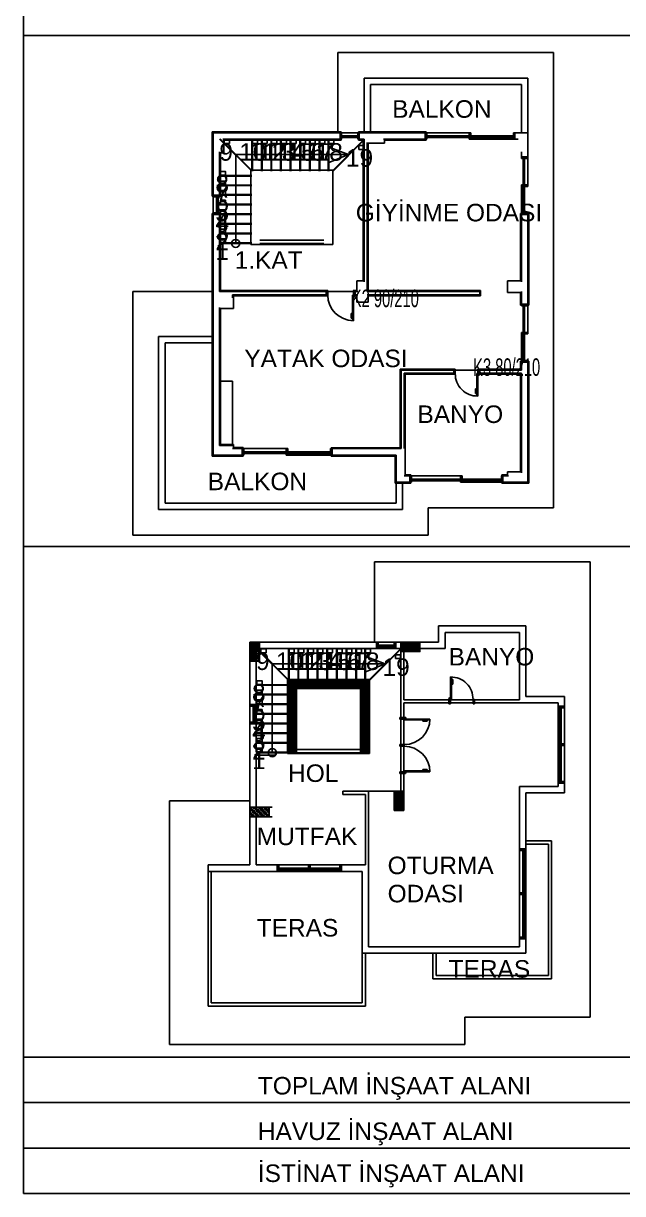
# Model space of a CAD drawing. Header units: millimetres. Extents: x 708 to 46452, y -4963 to 3960.
# Drawn here: x 5056.1 to 5289.4, y 2407.5 to 2863.6 of the extents above; entities that cross this region are included whole.
import ezdxf

# ---------------------------------------------------------------- set-up
doc = ezdxf.new("R2010")
doc.units = ezdxf.units.MM
doc.layers.add('YAZI', color=40, linetype='Continuous', lineweight=25)
doc.styles.add('YAZI', font='arial.ttf', dxfattribs={"height": 34})

msp = doc.modelspace()

# ---------------------------------------------------------------- hatches: boundary and pattern name
at = {"layer": 'YAZI'}
h = msp.add_hatch(dxfattribs=at)
h.set_pattern_fill('ANSI36', color=256, scale=0.125)
h.set_pattern_definition([(45, (5075.63252, 2234.70347), (0.21047475, 0.77174076), [0.9921875, -0.1984375, 0, -0.1984375])])
h.paths.add_polyline_path([(5144.307, 2622.507), (5148.057, 2622.507), (5148.057, 2615.007), (5144.307, 2615.007)])
h = msp.add_hatch(dxfattribs=at)
h.set_pattern_fill('ANSI36', color=256, scale=0.125, angle=90)
h.set_pattern_definition([(135, (5590.86045, 2550.08337), (-0.77174076, 0.21047475), [0.9921875, -0.1984375, 0, -0.1984375])])
h.paths.add_polyline_path([(5203.057, 2618.757), (5203.057, 2622.507), (5210.557, 2622.507), (5210.557, 2618.757)])
h = msp.add_hatch(dxfattribs=at)
h.set_pattern_fill('ANSI36', color=256, scale=0.125, angle=180)
h.set_pattern_definition([(225, (5272.98054, 2944.6863), (-0.21047475, -0.77174076), [0.9921875, -0.1984375, 0, -0.1984375])])
h.paths.add_polyline_path([(5204.307, 2556.882), (5200.557, 2556.882), (5200.557, 2564.382), (5204.307, 2564.382)])

# ---------------------------------------------------------------- linework, layer by layer
for p, q in [((5056.142, 3329.467), (5056.142, 2407.534)), ((6133.873, 2858.917), (5056.142, 2858.917)), ((6133.873, 2858.917), (5056.142, 2858.917)), ((5262.549, 2852.251, 0), (5178.549, 2852.251, 0)), ((5178.549, 2852.251, 0), (5178.549, 2821.001, 0)), ((5262.549, 2674.751, 0), (5262.549, 2852.251, 0)), ((5252.549, 2842.251, 0), (5188.799, 2842.251, 0)), ((5188.799, 2842.251, 0), (5188.799, 2821.001, 0)), ((5252.549, 2821.001, 0), (5252.549, 2842.251, 0)), ((5250.049, 2839.751, 0), (5191.299, 2839.751, 0)), ((5191.299, 2839.751, 0), (5191.299, 2821.001, 0)), ((5250.049, 2821.001, 0), (5250.049, 2839.751, 0)), ((5179.799, 2821.376, 0), (5129.674, 2821.376, 0)), ((5129.674, 2821.376, 0), (5129.674, 2796.251, 0)), ((5130.049, 2821.001, 0), (5179.424, 2821.001, 0)), ((5130.049, 2796.626, 0), (5130.049, 2821.001, 0)), ((5180.049, 2821.001, 0), (5179.424, 2821.001, 0)), ((5179.424, 2821.001, 0), (5179.424, 2818.501, 0)), ((5179.799, 2818.126, 0), (5179.799, 2821.376, 0)), ((5180.049, 2818.501, 0), (5180.049, 2821.001, 0)), ((5180.049, 2821.001, 0), (5186.299, 2821.001, 0)), ((5180.049, 2819.751, 0), (5186.299, 2819.751, 0)), ((5180.049, 2819.501, 0), (5186.299, 2819.501, 0)), ((5180.049, 2819.376, 0), (5186.299, 2819.376, 0)), ((5180.049, 2819.126, 0), (5186.299, 2819.126, 0)), ((5186.299, 2821.001, 0), (5186.299, 2818.501, 0)), ((5186.924, 2821.001, 0), (5186.299, 2821.001, 0)), ((5212.924, 2821.376, 0), (5186.549, 2821.376, 0)), ((5186.549, 2821.376, 0), (5186.549, 2818.126, 0)), ((5186.924, 2821.001, 0), (5212.549, 2821.001, 0)), ((5186.924, 2821.001, 0), (5186.924, 2818.501, 0)), ((5213.174, 2821.001, 0), (5212.549, 2821.001, 0)), ((5212.549, 2821.001, 0), (5212.549, 2818.501, 0)), ((5212.924, 2818.126, 0), (5212.924, 2821.376, 0)), ((5213.174, 2818.501, 0), (5213.174, 2821.001, 0)), ((5213.174, 2821.001, 0), (5230.361, 2821.001, 0)), ((5213.174, 2819.751, 0), (5229.736, 2819.751, 0)), ((5213.174, 2819.501, 0), (5229.736, 2819.501, 0)), ((5213.174, 2819.376, 0), (5229.736, 2819.376, 0)), ((5213.174, 2819.126, 0), (5229.736, 2819.126, 0)), ((5229.736, 2821.001, 0), (5229.736, 2818.501, 0)), ((5230.361, 2821.001, 0), (5230.361, 2818.501, 0)), ((5230.361, 2819.751, 0), (5246.924, 2819.751, 0)), ((5230.361, 2819.501, 0), (5246.924, 2819.501, 0)), ((5230.361, 2819.376, 0), (5246.924, 2819.376, 0)), ((5230.361, 2819.126, 0), (5246.924, 2819.126, 0)), ((5246.924, 2818.501, 0), (5246.924, 2821.001, 0)), ((5247.549, 2821.001, 0), (5246.924, 2821.001, 0)), ((5247.549, 2821.001, 0), (5252.549, 2821.001, 0)), ((5247.549, 2818.501, 0), (5247.549, 2821.001, 0)), ((5252.549, 2821.001, 0), (5252.549, 2811.626, 0)), ((5133.799, 2818.501, 0), (5179.424, 2818.501, 0)), ((5134.174, 2813.126, 0), (5134.174, 2818.126, 0)), ((5134.174, 2818.126, 0), (5179.799, 2818.126, 0)), ((5179.424, 2818.501, 0), (5180.049, 2818.501, 0)), ((5186.299, 2818.501, 0), (5186.924, 2818.501, 0)), ((5186.549, 2818.126, 0), (5188.424, 2818.126, 0)), ((5186.924, 2818.501, 0), (5188.799, 2818.501, 0)), ((5188.424, 2818.126, 0), (5188.424, 2763.251, 0)), ((5188.799, 2762.876, 0), (5188.799, 2818.501, 0)), ((5190.049, 2759.102, 0), (5190.049, 2817.251, 0)), ((5190.424, 2759.477, 0), (5190.424, 2816.876, 0)), ((5190.424, 2816.876, 0), (5196.674, 2816.876, 0)), ((5196.299, 2818.501, 0), (5212.549, 2818.501, 0)), ((5196.674, 2816.876, 0), (5196.674, 2818.126, 0)), ((5196.674, 2818.126, 0), (5212.924, 2818.126, 0)), ((5212.549, 2818.501, 0), (5213.174, 2818.501, 0)), ((5230.361, 2818.501, 0), (5229.736, 2818.501, 0)), ((5230.361, 2818.501, 0), (5247.549, 2818.501, 0)), ((5247.549, 2818.501, 0), (5248.799, 2818.501, 0)), ((5247.549, 2818.501, 0), (5248.799, 2818.501, 0)), ((5132.549, 2796.626, 0), (5132.549, 2813.501, 0)), ((5132.924, 2796.251, 0), (5132.924, 2813.126, 0)), ((5132.924, 2813.126, 0), (5134.174, 2813.126, 0)), ((5182.759, 2812.461, 0), (5138.799, 2812.461, 0)), ((5138.799, 2812.461, 0), (5138.799, 2777.876, 0)), ((5250.049, 2813.501, 0), (5250.049, 2811.626, 0)), ((5250.049, 2811.626, 0), (5250.049, 2811.001, 0)), ((5252.549, 2811.626, 0), (5250.049, 2811.626, 0)), ((5250.049, 2811.001, 0), (5252.549, 2811.001, 0)), ((5250.674, 2811.001, 0), (5250.674, 2800.688, 0)), ((5250.924, 2811.001, 0), (5250.924, 2800.688, 0)), ((5251.049, 2811.001, 0), (5251.049, 2800.688, 0)), ((5251.299, 2811.001, 0), (5251.299, 2800.688, 0)), ((5252.549, 2811.001, 0), (5252.549, 2811.626, 0)), ((5252.549, 2811.001, 0), (5252.549, 2800.063, 0)), ((5176.674, 2806.376, 0), (5144.674, 2806.376, 0)), ((5144.674, 2806.376, 0), (5144.674, 2777.501, 0)), ((5176.674, 2777.501, 0), (5176.674, 2806.376, 0)), ((5132.549, 2804.376, 0), (5145.049, 2804.376, 0)), ((5132.549, 2804.126, 0), (5145.049, 2804.126, 0)), ((5132.549, 2800.626, 0), (5145.049, 2800.626, 0)), ((5132.549, 2800.376, 0), (5145.049, 2800.376, 0)), ((5252.549, 2800.688, 0), (5250.049, 2800.688, 0)), ((5250.049, 2800.063, 0), (5250.049, 2800.688, 0)), ((5129.674, 2796.251, 0), (5132.924, 2796.251, 0)), ((5130.049, 2796.626, 0), (5132.549, 2796.626, 0)), ((5130.049, 2796.626, 0), (5130.049, 2796.001, 0)), ((5130.049, 2789.751, 0), (5130.049, 2796.001, 0)), ((5130.049, 2796.001, 0), (5132.549, 2796.001, 0)), ((5131.299, 2789.751, 0), (5131.299, 2796.001, 0)), ((5131.549, 2789.751, 0), (5131.549, 2796.001, 0)), ((5131.674, 2789.751, 0), (5131.674, 2796.001, 0)), ((5131.924, 2789.751, 0), (5131.924, 2796.001, 0)), ((5132.549, 2796.876, 0), (5145.049, 2796.876, 0)), ((5132.549, 2796.626, 0), (5145.049, 2796.626, 0)), ((5132.549, 2796.001, 0), (5132.549, 2796.626, 0)), ((5252.549, 2800.063, 0), (5250.049, 2800.063, 0)), ((5250.049, 2800.063, 0), (5250.049, 2789.126, 0)), ((5250.674, 2800.063, 0), (5250.674, 2789.751, 0)), ((5250.924, 2800.063, 0), (5250.924, 2789.751, 0)), ((5251.049, 2800.063, 0), (5251.049, 2789.751, 0)), ((5251.299, 2800.063, 0), (5251.299, 2789.751, 0)), ((5132.549, 2793.126, 0), (5145.049, 2793.126, 0)), ((5132.549, 2792.876, 0), (5145.049, 2792.876, 0)), ((5132.924, 2789.501, 0), (5129.674, 2789.501, 0)), ((5129.674, 2789.501, 0), (5129.674, 2695.001, 0)), ((5132.549, 2789.751, 0), (5130.049, 2789.751, 0)), ((5130.049, 2789.751, 0), (5130.049, 2789.126, 0)), ((5130.049, 2695.376, 0), (5130.049, 2789.126, 0)), ((5130.049, 2789.126, 0), (5132.549, 2789.126, 0)), ((5132.549, 2789.126, 0), (5132.549, 2789.751, 0)), ((5132.549, 2789.376, 0), (5145.049, 2789.376, 0)), ((5132.549, 2759.102, 0), (5132.549, 2789.126, 0)), ((5132.549, 2789.126, 0), (5145.049, 2789.126, 0)), ((5132.924, 2759.477, 0), (5132.924, 2789.501, 0)), ((5252.924, 2789.501, 0), (5249.674, 2789.501, 0)), ((5249.674, 2789.501, 0), (5249.674, 2763.251, 0)), ((5250.049, 2789.751, 0), (5252.549, 2789.751, 0)), ((5250.049, 2789.126, 0), (5250.049, 2762.876, 0)), ((5250.049, 2789.126, 0), (5252.549, 2789.126, 0)), ((5252.549, 2789.126, 0), (5252.549, 2789.751, 0)), ((5252.549, 2789.126, 0), (5252.549, 2754.126, 0)), ((5252.924, 2753.751, 0), (5252.924, 2789.501, 0)), ((5132.549, 2785.626, 0), (5145.049, 2785.626, 0)), ((5132.549, 2785.376, 0), (5145.049, 2785.376, 0)), ((5132.549, 2781.876, 0), (5145.049, 2781.876, 0)), ((5132.549, 2781.626, 0), (5145.049, 2781.626, 0)), ((5132.549, 2778.126, 0), (5145.049, 2778.126, 0)), ((5132.549, 2777.876, 0), (5145.049, 2777.876, 0)), ((5148.174, 2779.126, 0), (5173.174, 2779.126, 0)), ((5148.174, 2777.876, 0), (5173.174, 2777.876, 0)), ((5144.674, 2777.501, 0), (5176.674, 2777.501, 0)), ((5174.389, 2759.477, 0), (5132.924, 2759.477, 0)), ((5174.014, 2757.751, 0), (5174.014, 2759.501, 0)), ((5174.014, 2759.501, 0), (5174.639, 2759.501, 0)), ((5174.389, 2757.477, 0), (5174.389, 2759.477, 0)), ((5174.639, 2759.501, 0), (5174.639, 2757.751, 0)), ((5184.639, 2759.501, 0), (5184.639, 2757.751, 0)), ((5185.264, 2759.501, 0), (5184.639, 2759.501, 0)), ((5185.924, 2759.477, 0), (5184.889, 2759.477, 0)), ((5184.889, 2759.477, 0), (5184.889, 2757.477, 0)), ((5185.264, 2757.751, 0), (5185.264, 2759.501, 0)), ((5188.424, 2763.251, 0), (5185.924, 2763.251, 0)), ((5185.924, 2763.251, 0), (5185.924, 2759.477, 0)), ((5234.174, 2759.477, 0), (5190.424, 2759.477, 0)), ((5234.174, 2757.477, 0), (5234.174, 2759.477, 0)), ((5249.674, 2763.251, 0), (5244.674, 2763.251, 0)), ((5244.674, 2763.251, 0), (5244.674, 2758.751, 0)), ((5130.049, 2759.102, 0), (5098.799, 2759.102, 0)), ((5098.799, 2759.102, 0), (5098.799, 2664.126, 0)), ((5174.014, 2759.102, 0), (5132.549, 2759.102, 0)), ((5137.549, 2756.626, 0), (5137.549, 2757.852, 0)), ((5137.549, 2757.852, 0), (5174.014, 2757.852, 0)), ((5137.924, 2752.501, 0), (5137.924, 2757.477, 0)), ((5137.924, 2757.477, 0), (5174.389, 2757.477, 0)), ((5137.959, 2757.217, 0), (5137.959, 2757.852, 0)), ((5137.959, 2757.852, 0), (5169.209, 2757.852, 0)), ((5137.959, 2757.217, 0), (5137.959, 2752.842, 0)), ((5169.209, 2757.852, 0), (5169.209, 2757.217, 0)), ((5174.639, 2757.751, 0), (5174.014, 2757.751, 0)), ((5184.639, 2759.126, 0), (5174.639, 2759.126, 0)), ((5184.264, 2757.751, 0), (5184.264, 2747.758, 0)), ((5184.639, 2757.751, 0), (5184.264, 2757.751, 0)), ((5184.639, 2757.751, 0), (5184.639, 2747.751, 0)), ((5184.639, 2757.751, 0), (5185.264, 2757.751, 0)), ((5184.889, 2757.477, 0), (5185.924, 2757.477, 0)), ((5186.299, 2759.102, 0), (5185.264, 2759.102, 0)), ((5185.264, 2757.852, 0), (5186.299, 2757.852, 0)), ((5185.924, 2757.477, 0), (5185.924, 2755.001, 0)), ((5185.924, 2755.001, 0), (5190.424, 2755.001, 0)), ((5233.799, 2759.102, 0), (5190.049, 2759.102, 0)), ((5190.049, 2757.852, 0), (5233.799, 2757.852, 0)), ((5190.424, 2755.001, 0), (5190.424, 2757.477, 0)), ((5190.424, 2757.477, 0), (5234.174, 2757.477, 0)), ((5233.799, 2757.852, 0), (5233.799, 2759.102, 0)), ((5244.674, 2758.751, 0), (5249.674, 2758.751, 0)), ((5249.674, 2758.751, 0), (5249.674, 2753.751, 0)), ((5250.049, 2759.126, 0), (5250.049, 2754.126, 0)), ((5132.549, 2699.126, 0), (5132.549, 2752.876, 0)), ((5132.924, 2699.501, 0), (5132.924, 2752.501, 0)), ((5132.924, 2752.501, 0), (5137.924, 2752.501, 0)), ((5183.741, 2750.577, 0), (5183.741, 2748.782, 0)), ((5183.964, 2750.577, 0), (5183.741, 2750.577, 0)), ((5183.964, 2748.782, 0), (5183.964, 2750.577, 0)), ((5249.674, 2753.751, 0), (5252.924, 2753.751, 0)), ((5250.049, 2754.126, 0), (5250.049, 2753.501, 0)), ((5252.549, 2754.126, 0), (5250.049, 2754.126, 0)), ((5250.049, 2753.501, 0), (5252.549, 2753.501, 0)), ((5250.674, 2753.501, 0), (5250.674, 2743.188, 0)), ((5250.924, 2753.501, 0), (5250.924, 2743.188, 0)), ((5251.049, 2753.501, 0), (5251.049, 2743.188, 0)), ((5251.299, 2753.501, 0), (5251.299, 2743.188, 0)), ((5252.549, 2753.501, 0), (5252.549, 2754.126, 0)), ((5252.549, 2753.501, 0), (5252.549, 2742.563, 0)), ((5183.741, 2748.782, 0), (5183.964, 2748.782, 0)), ((5108.799, 2674.126, 0), (5108.799, 2741.626, 0)), ((5108.799, 2741.626, 0), (5130.049, 2741.626, 0)), ((5252.549, 2743.188, 0), (5250.049, 2743.188, 0)), ((5250.049, 2742.563, 0), (5250.049, 2743.188, 0)), ((5252.549, 2742.563, 0), (5250.049, 2742.563, 0)), ((5250.049, 2742.563, 0), (5250.049, 2731.626, 0)), ((5250.674, 2742.563, 0), (5250.674, 2732.251, 0)), ((5250.924, 2742.563, 0), (5250.924, 2732.251, 0)), ((5251.049, 2742.563, 0), (5251.049, 2732.251, 0)), ((5251.299, 2742.563, 0), (5251.299, 2732.251, 0)), ((5111.299, 2676.626, 0), (5111.299, 2739.126, 0)), ((5111.299, 2739.126, 0), (5130.049, 2739.126, 0)), ((5252.924, 2732.001, 0), (5249.674, 2732.001, 0)), ((5249.674, 2732.001, 0), (5249.674, 2728.876, 0)), ((5250.049, 2732.251, 0), (5252.549, 2732.251, 0)), ((5252.549, 2731.626, 0), (5252.549, 2732.251, 0)), ((5252.924, 2684.376, 0), (5252.924, 2732.001, 0)), ((5224.049, 2728.876, 0), (5202.799, 2728.876, 0)), ((5202.799, 2728.876, 0), (5202.799, 2698.251, 0)), ((5203.174, 2697.876, 0), (5203.174, 2728.501, 0)), ((5203.174, 2728.501, 0), (5223.674, 2728.501, 0)), ((5223.674, 2727.126, 0), (5223.674, 2728.876, 0)), ((5223.674, 2728.876, 0), (5224.299, 2728.876, 0)), ((5224.049, 2726.876, 0), (5224.049, 2728.876, 0)), ((5224.299, 2728.876, 0), (5224.299, 2727.126, 0)), ((5233.049, 2728.501, 0), (5224.299, 2728.501, 0)), ((5233.049, 2728.876, 0), (5233.049, 2727.126, 0)), ((5233.674, 2728.876, 0), (5233.049, 2728.876, 0)), ((5249.674, 2728.876, 0), (5233.299, 2728.876, 0)), ((5233.299, 2728.876, 0), (5233.299, 2726.876, 0)), ((5233.674, 2727.126, 0), (5233.674, 2728.876, 0)), ((5233.674, 2728.501, 0), (5250.049, 2728.501, 0)), ((5250.049, 2731.626, 0), (5250.049, 2728.501, 0)), ((5250.049, 2731.626, 0), (5252.549, 2731.626, 0)), ((5252.549, 2731.626, 0), (5252.549, 2684.751, 0)), ((5137.549, 2724.126, 0), (5132.549, 2724.126, 0)), ((5137.549, 2699.126, 0), (5137.549, 2724.126, 0)), ((5204.424, 2697.876, 0), (5204.424, 2727.251, 0)), ((5204.424, 2727.251, 0), (5223.674, 2727.251, 0)), ((5204.799, 2687.626, 0), (5204.799, 2726.876, 0)), ((5204.799, 2726.876, 0), (5224.049, 2726.876, 0)), ((5224.299, 2727.126, 0), (5223.674, 2727.126, 0)), ((5232.674, 2727.126, 0), (5232.674, 2718.383, 0)), ((5233.049, 2727.126, 0), (5232.674, 2727.126, 0)), ((5233.049, 2727.126, 0), (5233.049, 2718.376, 0)), ((5233.049, 2727.126, 0), (5233.674, 2727.126, 0)), ((5233.299, 2726.876, 0), (5249.674, 2726.876, 0)), ((5233.674, 2727.251, 0), (5250.049, 2727.251, 0)), ((5249.674, 2726.876, 0), (5249.674, 2688.876, 0)), ((5250.049, 2727.251, 0), (5250.049, 2688.501, 0)), ((5232.151, 2721.202, 0), (5232.151, 2719.407, 0)), ((5232.374, 2721.202, 0), (5232.151, 2721.202, 0)), ((5232.151, 2719.407, 0), (5232.374, 2719.407, 0)), ((5232.374, 2719.407, 0), (5232.374, 2721.202, 0)), ((5250.049, 2707.876, 0), (5250.049, 2695.376, 0)), ((5132.549, 2699.126, 0), (5137.549, 2699.126, 0)), ((5137.924, 2699.501, 0), (5132.924, 2699.501, 0)), ((5141.299, 2697.876, 0), (5137.549, 2697.876, 0)), ((5137.924, 2698.301, 0), (5137.924, 2699.501, 0)), ((5141.674, 2698.301, 0), (5137.924, 2698.301, 0)), ((5141.299, 2697.926, 0), (5141.299, 2695.376, 0)), ((5141.924, 2697.876, 0), (5141.299, 2697.876, 0)), ((5141.299, 2697.876, 0), (5141.299, 2695.376, 0)), ((5141.674, 2695.001, 0), (5141.674, 2698.301, 0)), ((5141.924, 2695.376, 0), (5141.924, 2697.876, 0)), ((5141.924, 2697.876, 0), (5159.111, 2697.876, 0)), ((5141.924, 2696.626, 0), (5158.486, 2696.626, 0)), ((5141.924, 2696.376, 0), (5158.486, 2696.376, 0)), ((5141.924, 2696.251, 0), (5158.486, 2696.251, 0)), ((5141.924, 2696.001, 0), (5158.486, 2696.001, 0)), ((5158.486, 2697.876, 0), (5158.486, 2695.376, 0)), ((5159.111, 2697.876, 0), (5159.111, 2695.376, 0)), ((5159.111, 2696.626, 0), (5175.674, 2696.626, 0)), ((5159.111, 2696.376, 0), (5175.674, 2696.376, 0)), ((5159.111, 2696.251, 0), (5175.674, 2696.251, 0)), ((5159.111, 2696.001, 0), (5175.674, 2696.001, 0)), ((5175.674, 2695.376, 0), (5175.674, 2697.876, 0)), ((5176.299, 2697.876, 0), (5175.674, 2697.876, 0)), ((5202.799, 2698.251, 0), (5175.924, 2698.251, 0)), ((5175.924, 2698.251, 0), (5175.924, 2695.001, 0)), ((5176.299, 2697.876, 0), (5176.299, 2695.376, 0)), ((5203.174, 2697.876, 0), (5176.299, 2697.876, 0)), ((5176.299, 2695.376, 0), (5176.299, 2697.876, 0)), ((5181.924, 2697.876, 0), (5181.924, 2697.876, 0)), ((5129.674, 2695.001, 0), (5141.674, 2695.001, 0)), ((5141.299, 2695.376, 0), (5130.049, 2695.376, 0)), ((5141.299, 2695.376, 0), (5141.924, 2695.376, 0)), ((5159.111, 2695.376, 0), (5158.486, 2695.376, 0)), ((5159.111, 2695.376, 0), (5176.299, 2695.376, 0)), ((5175.924, 2695.001, 0), (5200.924, 2695.001, 0)), ((5201.299, 2695.376, 0), (5176.299, 2695.376, 0)), ((5200.924, 2695.001, 0), (5200.924, 2684.376, 0)), ((5201.299, 2684.751, 0), (5201.299, 2695.376, 0)), ((5206.611, 2687.251, 0), (5204.424, 2687.251, 0)), ((5206.986, 2687.626, 0), (5204.799, 2687.626, 0)), ((5206.611, 2687.251, 0), (5205.049, 2687.251, 0)), ((5207.236, 2687.251, 0), (5206.611, 2687.251, 0)), ((5206.611, 2687.251, 0), (5206.611, 2684.751, 0)), ((5206.986, 2684.376, 0), (5206.986, 2687.626, 0)), ((5207.236, 2684.751, 0), (5207.236, 2687.251, 0)), ((5207.236, 2687.251, 0), (5226.924, 2687.251, 0)), ((5226.299, 2687.251, 0), (5226.299, 2684.751, 0)), ((5226.924, 2687.251, 0), (5226.924, 2684.751, 0)), ((5242.236, 2684.751, 0), (5242.236, 2687.251, 0)), ((5242.861, 2687.251, 0), (5242.236, 2687.251, 0)), ((5244.674, 2687.626, 0), (5242.486, 2687.626, 0)), ((5242.486, 2687.626, 0), (5242.486, 2684.376, 0)), ((5245.049, 2687.251, 0), (5242.861, 2687.251, 0)), ((5242.861, 2684.751, 0), (5242.861, 2687.251, 0)), ((5249.674, 2688.876, 0), (5244.674, 2688.876, 0)), ((5244.674, 2688.876, 0), (5244.674, 2687.626, 0)), ((5200.924, 2684.376, 0), (5206.986, 2684.376, 0)), ((5206.611, 2684.751, 0), (5201.299, 2684.751, 0)), ((5201.299, 2684.751, 0), (5201.299, 2676.626, 0)), ((5203.799, 2684.751, 0), (5203.799, 2674.126, 0)), ((5205.049, 2684.751, 0), (5206.611, 2684.751, 0)), ((5206.611, 2684.751, 0), (5207.236, 2684.751, 0)), ((5207.236, 2686.001, 0), (5226.299, 2686.001, 0)), ((5207.236, 2685.751, 0), (5226.299, 2685.751, 0)), ((5207.236, 2685.626, 0), (5226.299, 2685.626, 0)), ((5207.236, 2685.376, 0), (5226.299, 2685.376, 0)), ((5226.924, 2684.751, 0), (5226.299, 2684.751, 0)), ((5226.924, 2686.001, 0), (5242.236, 2686.001, 0)), ((5226.924, 2685.751, 0), (5242.236, 2685.751, 0)), ((5226.924, 2685.626, 0), (5242.236, 2685.626, 0)), ((5226.924, 2685.376, 0), (5242.236, 2685.376, 0)), ((5226.924, 2684.751, 0), (5242.861, 2684.751, 0)), ((5242.486, 2684.376, 0), (5252.924, 2684.376, 0)), ((5252.549, 2684.751, 0), (5242.861, 2684.751, 0)), ((5203.799, 2674.126, 0), (5108.799, 2674.126, 0)), ((5201.299, 2676.626, 0), (5111.299, 2676.626, 0)), ((5213.799, 2664.126, 0), (5213.799, 2674.751, 0)), ((5213.799, 2674.751, 0), (5262.549, 2674.751, 0)), ((5098.799, 2664.126, 0), (5213.799, 2664.126, 0)), ((6133.873, 2659.763), (5056.142, 2659.763)), ((6133.873, 2659.763), (5056.142, 2659.763)), ((5276.807, 2653.757), (5192.807, 2653.757)), ((5192.807, 2653.757), (5192.807, 2622.507)), ((5276.807, 2653.757), (5192.807, 2653.757)), ((5192.807, 2653.757), (5192.807, 2622.507)), ((5276.807, 2476.257), (5276.807, 2653.757)), ((5276.807, 2476.257), (5276.807, 2653.757)), ((5217.807, 2622.507), (5217.807, 2628.757)), ((5217.807, 2628.757), (5251.807, 2628.757)), ((5251.807, 2628.757), (5251.807, 2601.257)), ((5144.307, 2535.608), (5144.307, 2622.507)), ((5144.307, 2622.507), (5204.307, 2622.507)), ((5144.307, 2560.608), (5144.307, 2622.507)), ((5144.307, 2622.507), (5192.807, 2622.507)), ((5192.807, 2622.507), (5144.307, 2622.507)), ((5144.307, 2622.507), (5144.307, 2560.608)), ((5194.307, 2622.507), (5193.682, 2622.507)), ((5193.682, 2622.507), (5193.682, 2620.007)), ((5194.307, 2620.007), (5194.307, 2622.507)), ((5194.307, 2622.507), (5200.557, 2622.507)), ((5200.557, 2622.507), (5200.557, 2620.007)), ((5201.182, 2622.507), (5200.557, 2622.507)), ((5201.182, 2622.507), (5201.182, 2620.007)), ((5204.307, 2622.507), (5217.807, 2622.507)), ((5220.307, 2626.257), (5220.307, 2620.007)), ((5249.307, 2626.257), (5220.307, 2626.257)), ((5249.307, 2600.007), (5249.307, 2626.257)), ((5146.807, 2579.632), (5146.807, 2620.007)), ((5146.807, 2620.007), (5203.057, 2620.007)), ((5193.682, 2620.007), (5194.307, 2620.007)), ((5194.307, 2621.257), (5200.557, 2621.257)), ((5194.307, 2621.007), (5200.557, 2621.007)), ((5194.307, 2620.882), (5200.557, 2620.882)), ((5194.307, 2620.632), (5200.557, 2620.632)), ((5200.557, 2620.007), (5201.182, 2620.007)), ((5203.057, 2620.007), (5203.057, 2564.382)), ((5204.307, 2600.007), (5204.307, 2620.007)), ((5220.307, 2620.007), (5210.557, 2620.007)), ((5197.016, 2613.967), (5153.057, 2613.967)), ((5153.057, 2613.967), (5153.057, 2579.382)), ((5222.456, 2600.132, 0), (5222.456, 2608.882, 0)), ((5222.831, 2600.132, 0), (5222.831, 2608.875, 0)), ((5146.807, 2605.882), (5159.307, 2605.882)), ((5146.807, 2605.632), (5159.307, 2605.632)), ((5190.932, 2607.882), (5158.932, 2607.882)), ((5158.932, 2607.882), (5158.932, 2579.007)), ((5159.307, 2607.337), (5159.477, 2607.507)), ((5159.307, 2606.776), (5160.038, 2607.507)), ((5159.307, 2606.215), (5160.599, 2607.507)), ((5159.307, 2605.653), (5161.16, 2607.507)), ((5159.307, 2605.092), (5161.722, 2607.507)), ((5159.307, 2604.531), (5162.283, 2607.507)), ((5159.307, 2603.97), (5162.844, 2607.507)), ((5159.307, 2603.408), (5163.406, 2607.507)), ((5159.307, 2602.847), (5163.967, 2607.507)), ((5159.307, 2602.286), (5164.528, 2607.507)), ((5159.307, 2601.725), (5165.089, 2607.507)), ((5159.307, 2579.382), (5159.307, 2607.507)), ((5159.307, 2607.507), (5190.557, 2607.507)), ((5159.307, 2601.163), (5162.432, 2604.288)), ((5162.432, 2604.382), (5187.432, 2604.382)), ((5162.432, 2579.382), (5162.432, 2604.382)), ((5162.526, 2604.382), (5165.651, 2607.507)), ((5163.087, 2604.382), (5166.212, 2607.507)), ((5163.648, 2604.382), (5166.773, 2607.507)), ((5164.209, 2604.382), (5167.334, 2607.507)), ((5164.771, 2604.382), (5167.896, 2607.507)), ((5165.332, 2604.382), (5168.457, 2607.507)), ((5165.893, 2604.382), (5169.018, 2607.507)), ((5166.454, 2604.382), (5169.579, 2607.507)), ((5167.016, 2604.382), (5170.141, 2607.507)), ((5167.577, 2604.382), (5170.702, 2607.507)), ((5168.138, 2604.382), (5171.263, 2607.507)), ((5168.699, 2604.382), (5171.824, 2607.507)), ((5169.261, 2604.382), (5172.386, 2607.507)), ((5169.822, 2604.382), (5172.947, 2607.507)), ((5170.383, 2604.382), (5173.508, 2607.507)), ((5170.945, 2604.382), (5174.07, 2607.507)), ((5171.506, 2604.382), (5174.631, 2607.507)), ((5172.067, 2604.382), (5175.192, 2607.507)), ((5172.628, 2604.382), (5175.753, 2607.507)), ((5173.19, 2604.382), (5176.315, 2607.507)), ((5173.751, 2604.382), (5176.876, 2607.507)), ((5174.312, 2604.382), (5177.437, 2607.507)), ((5174.873, 2604.382), (5177.998, 2607.507)), ((5175.435, 2604.382), (5178.56, 2607.507)), ((5175.996, 2604.382), (5179.121, 2607.507)), ((5176.557, 2604.382), (5179.682, 2607.507)), ((5177.118, 2604.382), (5180.243, 2607.507)), ((5177.68, 2604.382), (5180.805, 2607.507)), ((5178.241, 2604.382), (5181.366, 2607.507)), ((5178.802, 2604.382), (5181.927, 2607.507)), ((5179.364, 2604.382), (5182.489, 2607.507)), ((5179.925, 2604.382), (5183.05, 2607.507)), ((5180.486, 2604.382), (5183.611, 2607.507)), ((5181.047, 2604.382), (5184.172, 2607.507)), ((5181.609, 2604.382), (5184.734, 2607.507)), ((5182.17, 2604.382), (5185.295, 2607.507)), ((5182.731, 2604.382), (5185.856, 2607.507)), ((5183.292, 2604.382), (5186.417, 2607.507)), ((5183.854, 2604.382), (5186.979, 2607.507)), ((5184.415, 2604.382), (5187.54, 2607.507)), ((5184.976, 2604.382), (5188.101, 2607.507)), ((5185.537, 2604.382), (5188.662, 2607.507)), ((5186.099, 2604.382), (5189.224, 2607.507)), ((5186.66, 2604.382), (5189.785, 2607.507)), ((5187.221, 2604.382), (5190.346, 2607.507)), ((5187.432, 2604.031), (5190.557, 2607.156)), ((5187.432, 2603.47), (5190.557, 2606.595)), ((5187.432, 2602.909), (5190.557, 2606.034)), ((5187.432, 2602.348), (5190.557, 2605.473)), ((5187.432, 2601.786), (5190.557, 2604.911)), ((5187.432, 2604.382), (5187.432, 2579.382)), ((5187.432, 2601.225), (5190.557, 2604.35)), ((5190.557, 2607.507), (5190.557, 2579.382)), ((5190.932, 2579.007), (5190.932, 2607.882)), ((5223.13, 2607.851, 0), (5223.13, 2606.056, 0)), ((5223.353, 2607.851, 0), (5223.13, 2607.851, 0)), ((5223.13, 2606.056, 0), (5223.353, 2606.056, 0)), ((5223.353, 2606.056, 0), (5223.353, 2607.851, 0)), ((5146.807, 2602.132), (5159.307, 2602.132)), ((5146.807, 2601.882), (5159.307, 2601.882)), ((5159.307, 2600.602), (5162.432, 2603.727)), ((5159.307, 2600.041), (5162.432, 2603.166)), ((5159.307, 2599.48), (5162.432, 2602.605)), ((5159.307, 2598.918), (5162.432, 2602.043)), ((5159.307, 2598.357), (5162.432, 2601.482)), ((5159.307, 2597.796), (5162.432, 2600.921)), ((5159.307, 2597.234), (5162.432, 2600.359)), ((5159.307, 2596.673), (5162.432, 2599.798)), ((5187.432, 2600.664), (5190.557, 2603.789)), ((5187.432, 2600.103), (5190.557, 2603.228)), ((5187.432, 2599.541), (5190.557, 2602.666)), ((5187.432, 2598.98), (5190.557, 2602.105)), ((5187.432, 2598.419), (5190.557, 2601.544)), ((5187.432, 2597.857), (5190.557, 2600.982)), ((5187.432, 2597.296), (5190.557, 2600.421)), ((5187.432, 2596.735), (5190.557, 2599.86)), ((5249.307, 2600.007), (5204.307, 2600.007)), ((5221.831, 2600.132, 0), (5221.831, 2598.382)), ((5222.456, 2600.132, 0), (5221.831, 2600.132, 0)), ((5222.456, 2598.382), (5222.456, 2600.132, 0)), ((5222.456, 2600.132, 0), (5222.831, 2600.132, 0)), ((5231.206, 2598.382), (5231.206, 2600.132, 0)), ((5231.206, 2600.132, 0), (5231.831, 2600.132, 0)), ((5231.831, 2600.132, 0), (5231.831, 2598.382)), ((5266.807, 2601.257), (5251.807, 2601.257)), ((5266.807, 2563.757), (5266.807, 2601.257)), ((5144.307, 2598.132), (5146.807, 2598.132)), ((5144.307, 2598.132), (5144.307, 2597.507)), ((5144.307, 2591.257), (5144.307, 2597.507)), ((5144.307, 2597.507), (5146.807, 2597.507)), ((5145.557, 2591.257), (5145.557, 2597.507)), ((5145.807, 2591.257), (5145.807, 2597.507)), ((5145.932, 2591.257), (5145.932, 2597.507)), ((5146.182, 2591.257), (5146.182, 2597.507)), ((5146.807, 2598.382), (5159.307, 2598.382)), ((5146.807, 2597.507), (5146.807, 2598.132)), ((5146.807, 2598.132), (5159.307, 2598.132)), ((5159.307, 2596.112), (5162.432, 2599.237)), ((5159.307, 2595.551), (5162.432, 2598.676)), ((5159.307, 2594.989), (5162.432, 2598.114)), ((5159.307, 2594.428), (5162.432, 2597.553)), ((5159.307, 2593.867), (5162.432, 2596.992)), ((5159.307, 2593.306), (5162.432, 2596.431)), ((5159.307, 2592.744), (5162.432, 2595.869)), ((5159.307, 2592.183), (5162.432, 2595.308)), ((5187.432, 2596.174), (5190.557, 2599.299)), ((5187.432, 2595.612), (5190.557, 2598.737)), ((5187.432, 2595.051), (5190.557, 2598.176)), ((5187.432, 2594.49), (5190.557, 2597.615)), ((5187.432, 2593.929), (5190.557, 2597.054)), ((5187.432, 2593.367), (5190.557, 2596.492)), ((5187.432, 2592.806), (5190.557, 2595.931)), ((5187.432, 2592.245), (5190.557, 2595.37)), ((5204.307, 2563.132), (5204.307, 2598.757)), ((5264.307, 2598.757), (5204.307, 2598.757)), ((5221.831, 2598.382), (5222.456, 2598.382)), ((5222.456, 2598.757), (5231.206, 2598.757)), ((5231.831, 2598.382), (5231.206, 2598.382)), ((5264.307, 2566.257), (5264.307, 2598.757)), ((5264.307, 2597.507), (5264.307, 2596.882)), ((5266.807, 2597.507), (5264.307, 2597.507)), ((5266.807, 2596.882), (5264.307, 2596.882)), ((5264.932, 2582.82), (5264.932, 2596.882)), ((5265.182, 2582.82), (5265.182, 2596.882)), ((5265.307, 2582.82), (5265.307, 2596.882)), ((5265.557, 2582.82), (5265.557, 2596.882)), ((5266.807, 2582.82), (5266.807, 2597.507)), ((5146.807, 2591.257), (5144.307, 2591.257)), ((5144.307, 2591.257), (5144.307, 2590.632)), ((5144.307, 2590.632), (5146.807, 2590.632)), ((5146.807, 2594.632), (5159.307, 2594.632)), ((5146.807, 2594.382), (5159.307, 2594.382)), ((5146.807, 2590.632), (5146.807, 2591.257)), ((5146.807, 2590.882), (5159.307, 2590.882)), ((5146.807, 2590.632), (5159.307, 2590.632)), ((5159.307, 2591.622), (5162.432, 2594.747)), ((5159.307, 2591.061), (5162.432, 2594.186)), ((5159.307, 2590.499), (5162.432, 2593.624)), ((5159.307, 2589.938), (5162.432, 2593.063)), ((5159.307, 2589.377), (5162.432, 2592.502)), ((5159.307, 2588.815), (5162.432, 2591.94)), ((5159.307, 2588.254), (5162.432, 2591.379)), ((5159.307, 2587.693), (5162.432, 2590.818)), ((5187.432, 2591.684), (5190.557, 2594.809)), ((5187.432, 2591.122), (5190.557, 2594.247)), ((5187.432, 2590.561), (5190.557, 2593.686)), ((5187.432, 2590), (5190.557, 2593.125)), ((5187.432, 2589.438), (5190.557, 2592.563)), ((5187.432, 2588.877), (5190.557, 2592.002)), ((5187.432, 2588.316), (5190.557, 2591.441)), ((5187.432, 2587.755), (5190.557, 2590.88)), ((5204.432, 2593.132, 0), (5202.682, 2593.132)), ((5202.682, 2593.132), (5202.682, 2592.507)), ((5202.682, 2592.507), (5204.432, 2592.507, 0)), ((5203.057, 2592.507), (5203.057, 2582.507)), ((5204.432, 2592.507, 0), (5204.432, 2593.132, 0)), ((5204.432, 2592.507, 0), (5214.432, 2592.507, 0)), ((5204.432, 2592.507, 0), (5204.432, 2592.132, 0)), ((5204.432, 2592.132, 0), (5214.424, 2592.132, 0)), ((5213.4, 2591.833, 0), (5211.605, 2591.833, 0)), ((5211.605, 2591.833, 0), (5211.605, 2591.61, 0)), ((5211.605, 2591.61, 0), (5213.4, 2591.61, 0)), ((5213.4, 2591.61, 0), (5213.4, 2591.833, 0)), ((5146.807, 2587.132), (5159.307, 2587.132)), ((5146.807, 2586.882), (5159.307, 2586.882)), ((5159.307, 2587.132), (5162.432, 2590.257)), ((5159.307, 2586.57), (5162.432, 2589.695)), ((5159.307, 2586.009), (5162.432, 2589.134)), ((5159.307, 2585.448), (5162.432, 2588.573)), ((5159.307, 2584.887), (5162.432, 2588.012)), ((5159.307, 2584.325), (5162.432, 2587.45)), ((5159.307, 2583.764), (5162.432, 2586.889)), ((5159.307, 2583.203), (5162.432, 2586.328)), ((5187.432, 2587.193), (5190.557, 2590.318)), ((5187.432, 2586.632), (5190.557, 2589.757)), ((5187.432, 2586.071), (5190.557, 2589.196)), ((5187.432, 2585.51), (5190.557, 2588.635)), ((5187.432, 2584.948), (5190.557, 2588.073)), ((5187.432, 2584.387), (5190.557, 2587.512)), ((5187.432, 2583.826), (5190.557, 2586.951)), ((5187.432, 2583.265), (5190.557, 2586.39)), ((5146.807, 2583.382), (5159.307, 2583.382)), ((5146.807, 2583.132), (5159.307, 2583.132)), ((5159.307, 2582.642), (5162.432, 2585.767)), ((5159.307, 2582.08), (5162.432, 2585.205)), ((5159.307, 2581.519), (5162.432, 2584.644)), ((5159.307, 2580.958), (5162.432, 2584.083)), ((5159.307, 2580.397), (5162.432, 2583.522)), ((5159.307, 2579.835), (5162.432, 2582.96)), ((5159.415, 2579.382), (5162.432, 2582.399)), ((5159.976, 2579.382), (5162.432, 2581.838)), ((5187.432, 2582.703), (5190.557, 2585.828)), ((5187.432, 2582.142), (5190.557, 2585.267)), ((5187.432, 2581.581), (5190.557, 2584.706)), ((5187.432, 2581.019), (5190.557, 2584.144)), ((5187.432, 2580.458), (5190.557, 2583.583)), ((5187.432, 2579.897), (5190.557, 2583.022)), ((5187.478, 2579.382), (5190.557, 2582.461)), ((5188.04, 2579.382), (5190.557, 2581.899)), ((5202.682, 2582.507), (5204.432, 2582.507, 0)), ((5202.682, 2581.882), (5202.682, 2582.507)), ((5204.432, 2582.507, 0), (5202.682, 2582.507)), ((5202.682, 2582.507), (5202.682, 2581.882)), ((5204.432, 2581.882, 0), (5202.682, 2581.882)), ((5202.682, 2581.882), (5204.432, 2581.882, 0)), ((5203.057, 2571.882), (5203.057, 2581.882)), ((5204.432, 2582.507, 0), (5204.432, 2581.882, 0)), ((5204.432, 2581.882, 0), (5204.432, 2582.507, 0)), ((5264.307, 2568.132), (5264.307, 2582.82)), ((5264.307, 2582.82), (5266.807, 2582.82)), ((5264.307, 2582.195), (5266.807, 2582.195)), ((5264.932, 2568.132), (5264.932, 2582.195)), ((5265.182, 2568.132), (5265.182, 2582.195)), ((5265.307, 2568.132), (5265.307, 2582.195)), ((5265.557, 2568.132), (5265.557, 2582.195)), ((5266.807, 2582.82), (5266.807, 2582.195)), ((5154.307, 2579.632), (5146.807, 2579.632)), ((5146.807, 2579.632), (5159.307, 2579.632)), ((5146.807, 2579.382), (5159.307, 2579.382)), ((5146.807, 2558.132), (5146.807, 2578.382)), ((5146.807, 2578.382), (5154.307, 2578.382)), ((5154.307, 2578.382), (5154.307, 2579.632)), ((5158.932, 2579.007), (5190.932, 2579.007)), ((5159.307, 2579.382), (5162.432, 2579.382)), ((5160.537, 2579.382), (5162.432, 2581.276)), ((5161.099, 2579.382), (5162.432, 2580.715)), ((5161.66, 2579.382), (5162.432, 2580.154)), ((5162.221, 2579.382), (5162.432, 2579.593)), ((5162.432, 2580.632), (5187.432, 2580.632)), ((5162.432, 2579.382), (5187.432, 2579.382)), ((5187.432, 2579.382), (5190.557, 2579.382)), ((5188.601, 2579.382), (5190.557, 2581.338)), ((5189.162, 2579.382), (5190.557, 2580.777)), ((5189.723, 2579.382), (5190.557, 2580.216)), ((5190.285, 2579.382), (5190.557, 2579.654)), ((5211.605, 2572.78, 0), (5213.4, 2572.78, 0)), ((5211.605, 2572.557, 0), (5211.605, 2572.78, 0)), ((5213.4, 2572.557, 0), (5211.605, 2572.557, 0)), ((5213.4, 2572.78, 0), (5213.4, 2572.557, 0)), ((5202.682, 2571.882), (5204.432, 2571.882, 0)), ((5202.682, 2571.257), (5202.682, 2571.882)), ((5204.432, 2571.257, 0), (5202.682, 2571.257)), ((5204.432, 2572.257, 0), (5214.424, 2572.257, 0)), ((5204.432, 2571.882, 0), (5204.432, 2572.257, 0)), ((5204.432, 2571.882, 0), (5214.432, 2571.882, 0)), ((5204.432, 2571.882, 0), (5204.432, 2571.257, 0)), ((5266.807, 2568.132), (5264.307, 2568.132)), ((5264.307, 2568.132), (5264.307, 2567.507)), ((5266.807, 2567.507), (5266.807, 2568.132)), ((5200.557, 2564.382), (5180.557, 2564.382)), ((5180.557, 2564.382), (5180.557, 2563.132)), ((5190.557, 2564.382), (5190.557, 2535.608)), ((5203.057, 2564.382), (5200.557, 2564.382)), ((5200.557, 2563.473), (5204.307, 2563.132)), ((5249.307, 2503.757), (5249.307, 2566.257)), ((5249.307, 2566.257), (5264.307, 2566.257)), ((5251.807, 2563.757), (5251.807, 2501.257)), ((5251.807, 2563.757), (5266.807, 2563.757)), ((5264.307, 2567.507), (5266.807, 2567.507)), ((5144.307, 2560.608), (5113.057, 2560.608)), ((5113.057, 2560.608), (5113.057, 2465.632)), ((5144.307, 2560.608), (5113.057, 2560.608)), ((5113.057, 2560.608), (5113.057, 2465.632)), ((5180.557, 2563.132), (5189.307, 2563.132)), ((5189.307, 2535.608), (5189.307, 2563.132)), ((5144.307, 2557.309), (5145.13, 2558.132)), ((5144.307, 2557.871), (5144.568, 2558.132)), ((5144.307, 2558.132), (5151.807, 2558.132)), ((5144.307, 2554.382), (5144.307, 2558.132)), ((5144.307, 2556.187), (5145.002, 2556.882)), ((5144.307, 2555.064), (5146.125, 2556.882)), ((5144.307, 2555.625), (5144.799, 2556.118)), ((5144.307, 2554.503), (5144.378, 2554.574)), ((5151.807, 2554.382), (5144.307, 2554.382)), ((5144.378, 2556.819), (5144.378, 2556.819)), ((5144.518, 2556.96), (5145.22, 2557.661)), ((5144.518, 2554.714), (5144.518, 2554.714)), ((5144.658, 2554.855), (5145.36, 2555.556)), ((5144.747, 2554.382), (5147.247, 2556.882)), ((5144.939, 2556.258), (5144.939, 2556.258)), ((5145.002, 2556.882), (5146.252, 2558.132)), ((5145.079, 2556.398), (5145.563, 2556.882)), ((5145.309, 2554.382), (5145.921, 2554.995)), ((5145.36, 2557.801), (5145.36, 2557.801)), ((5145.5, 2557.942), (5145.691, 2558.132)), ((5145.5, 2555.697), (5145.5, 2555.697)), ((5145.563, 2556.882), (5145.781, 2557.1)), ((5145.641, 2555.837), (5146.342, 2556.539)), ((5145.87, 2554.382), (5148.37, 2556.882)), ((5145.921, 2557.24), (5145.921, 2557.24)), ((5146.062, 2557.38), (5146.763, 2558.082)), ((5146.062, 2555.135), (5146.062, 2555.135)), ((5146.125, 2556.882), (5147.375, 2558.132)), ((5146.202, 2555.276), (5146.903, 2555.977)), ((5146.431, 2554.382), (5146.482, 2554.434)), ((5146.482, 2556.679), (5146.482, 2556.679)), ((5146.623, 2556.819), (5146.686, 2556.882)), ((5146.623, 2554.574), (5146.623, 2554.574)), ((5146.686, 2556.882), (5147.324, 2557.521)), ((5146.763, 2554.714), (5147.465, 2555.416)), ((5146.807, 2535.608), (5146.807, 2554.382)), ((5146.992, 2554.382), (5149.492, 2556.882)), ((5147.044, 2556.118), (5147.044, 2556.118)), ((5147.184, 2556.258), (5147.809, 2556.882)), ((5147.247, 2556.882), (5148.497, 2558.132)), ((5147.465, 2557.661), (5147.465, 2557.661)), ((5147.554, 2554.382), (5148.026, 2554.855)), ((5147.605, 2557.801), (5147.936, 2558.132)), ((5147.605, 2555.556), (5147.605, 2555.556)), ((5147.745, 2555.697), (5148.447, 2556.398)), ((5147.809, 2556.882), (5147.886, 2556.96)), ((5148.026, 2557.1), (5148.026, 2557.1)), ((5148.115, 2554.382), (5150.615, 2556.882)), ((5148.166, 2557.24), (5148.868, 2557.942)), ((5148.166, 2554.995), (5148.166, 2554.995)), ((5148.307, 2555.135), (5149.008, 2555.837)), ((5148.37, 2556.882), (5149.62, 2558.132)), ((5148.587, 2556.539), (5148.587, 2556.539)), ((5148.728, 2556.679), (5148.931, 2556.882)), ((5148.728, 2554.434), (5148.728, 2554.434)), ((5148.868, 2554.574), (5149.569, 2555.276)), ((5148.931, 2556.882), (5149.429, 2557.38)), ((5149.008, 2558.082), (5149.008, 2558.082)), ((5149.149, 2555.977), (5149.149, 2555.977)), ((5149.237, 2554.382), (5151.737, 2556.882)), ((5149.289, 2556.118), (5149.99, 2556.819)), ((5149.492, 2556.882), (5150.742, 2558.132)), ((5149.569, 2557.521), (5149.569, 2557.521)), ((5149.71, 2557.661), (5150.181, 2558.132)), ((5149.71, 2555.416), (5149.71, 2555.416)), ((5149.799, 2554.382), (5150.131, 2554.714)), ((5149.85, 2555.556), (5150.552, 2556.258)), ((5150.131, 2556.96), (5150.131, 2556.96)), ((5150.271, 2557.1), (5150.973, 2557.801)), ((5150.271, 2554.855), (5150.271, 2554.855)), ((5150.36, 2554.382), (5151.807, 2555.829)), ((5150.411, 2554.995), (5151.113, 2555.697)), ((5150.615, 2556.882), (5151.807, 2558.074)), ((5150.692, 2556.398), (5150.692, 2556.398)), ((5150.832, 2556.539), (5151.176, 2556.882)), ((5150.973, 2554.434), (5151.674, 2555.135)), ((5151.113, 2557.942), (5151.113, 2557.942)), ((5151.176, 2556.882), (5151.534, 2557.24)), ((5151.253, 2558.082), (5151.304, 2558.132)), ((5151.253, 2555.837), (5151.253, 2555.837)), ((5151.394, 2555.977), (5151.807, 2556.39)), ((5151.482, 2554.382), (5151.807, 2554.706)), ((5151.674, 2557.38), (5151.674, 2557.38)), ((5151.737, 2556.882), (5151.807, 2556.952)), ((5151.807, 2558.132), (5151.807, 2554.382)), ((5151.807, 2558.132), (5153.057, 2558.132)), ((5151.807, 2554.382), (5153.057, 2554.382)), ((5261.807, 2545.007), (5251.807, 2545.007)), ((5261.807, 2491.257), (5261.807, 2545.007)), ((5249.307, 2541.882), (5249.307, 2541.257)), ((5251.807, 2541.882), (5249.307, 2541.882)), ((5251.807, 2541.257), (5249.307, 2541.257)), ((5250.557, 2524.695), (5250.557, 2541.257)), ((5250.807, 2524.695), (5250.807, 2541.257)), ((5250.932, 2524.695), (5250.932, 2541.257)), ((5251.182, 2524.695), (5251.182, 2541.257)), ((5260.557, 2543.757), (5251.807, 2543.757)), ((5251.807, 2524.695), (5251.807, 2541.882)), ((5260.557, 2492.507), (5260.557, 2543.757)), ((5128.057, 2535.608), (5144.307, 2535.608)), ((5128.057, 2535.608), (5128.057, 2533.108)), ((5128.057, 2533.108), (5188.057, 2533.108)), ((5128.057, 2533.108), (5128.057, 2480.632)), ((5128.057, 2533.108), (5128.057, 2480.632)), ((5129.307, 2533.108), (5129.307, 2481.882)), ((5146.807, 2535.608), (5189.307, 2535.608)), ((5155.557, 2535.608), (5154.932, 2535.608)), ((5154.932, 2535.608), (5154.932, 2533.108)), ((5154.932, 2533.108), (5155.557, 2533.108)), ((5155.557, 2533.108), (5155.557, 2535.608)), ((5155.557, 2535.608), (5167.744, 2535.608)), ((5155.557, 2534.358), (5167.119, 2534.358)), ((5155.557, 2534.108), (5167.119, 2534.108)), ((5155.557, 2533.983), (5167.119, 2533.983)), ((5155.557, 2533.733), (5167.119, 2533.733)), ((5167.119, 2535.608), (5167.119, 2533.108)), ((5167.744, 2533.108), (5167.119, 2533.108)), ((5167.744, 2535.608), (5167.744, 2533.108)), ((5167.744, 2534.358), (5179.307, 2534.358)), ((5167.744, 2534.108), (5179.307, 2534.108)), ((5167.744, 2533.983), (5179.307, 2533.983)), ((5167.744, 2533.733), (5179.307, 2533.733)), ((5167.744, 2533.108), (5179.932, 2533.108)), ((5179.307, 2533.108), (5179.307, 2535.608)), ((5179.932, 2535.608), (5179.307, 2535.608)), ((5179.932, 2533.108), (5179.932, 2535.608)), ((5188.057, 2533.108), (5188.057, 2501.257)), ((5190.557, 2535.608), (5190.557, 2503.757)), ((5249.307, 2507.507), (5249.307, 2524.695)), ((5249.307, 2524.695), (5251.807, 2524.695)), ((5249.307, 2524.07), (5251.807, 2524.07)), ((5250.557, 2507.507), (5250.557, 2524.07)), ((5250.807, 2507.507), (5250.807, 2524.07)), ((5250.932, 2507.507), (5250.932, 2524.07)), ((5251.182, 2507.507), (5251.182, 2524.07)), ((5251.807, 2524.695), (5251.807, 2524.07)), ((5251.807, 2507.507), (5249.307, 2507.507)), ((5249.307, 2507.507), (5249.307, 2506.882)), ((5249.307, 2506.882), (5251.807, 2506.882)), ((5251.807, 2506.882), (5251.807, 2507.507)), ((5188.057, 2481.882), (5188.057, 2501.257)), ((5188.057, 2501.257), (5251.807, 2501.257)), ((5188.682, 2499.382), (5188.682, 2499.382)), ((5189.307, 2480.632), (5189.307, 2501.257)), ((5189.307, 2480.632), (5189.307, 2501.257)), ((5190.557, 2503.757), (5249.307, 2503.757)), ((5215.557, 2491.257), (5215.557, 2501.257)), ((5216.807, 2492.507), (5216.807, 2501.257)), ((5261.807, 2491.257), (5215.557, 2491.257)), ((5260.557, 2492.507), (5216.807, 2492.507)), ((5129.307, 2481.882), (5188.057, 2481.882)), ((5128.057, 2480.632), (5189.307, 2480.632)), ((5128.057, 2480.632), (5189.307, 2480.632)), ((5228.057, 2465.632), (5228.057, 2476.257)), ((5228.057, 2476.257), (5276.807, 2476.257)), ((5228.057, 2465.632), (5228.057, 2476.257)), ((5228.057, 2476.257), (5276.807, 2476.257)), ((5113.057, 2465.632), (5228.057, 2465.632)), ((5113.057, 2465.632), (5228.057, 2465.632)), ((6133.873, 2460.737), (5056.142, 2460.737)), ((6133.873, 2460.737), (5056.142, 2460.737)), ((6133.873, 2460.737), (5056.142, 2460.737)), ((6133.873, 2460.737), (5056.142, 2460.737)), ((6133.873, 2460.737), (5056.142, 2460.737)), ((6133.873, 2460.737), (5056.142, 2460.737)), ((6133.873, 2460.737), (5056.142, 2460.737)), ((6133.873, 2460.737), (5056.142, 2460.737)), ((6133.873, 2460.737), (5056.142, 2460.737)), ((6133.873, 2460.737), (5056.142, 2460.737)), ((6133.873, 2460.737), (5056.142, 2460.737)), ((6133.873, 2460.737), (5056.142, 2460.737)), ((6133.873, 2460.737), (5056.142, 2460.737)), ((5999.924, 2443.003), (5056.142, 2443.003)), ((5999.924, 2443.003), (5056.142, 2443.003)), ((5999.924, 2443.003), (5056.142, 2443.003)), ((6133.873, 2443.003), (5056.142, 2443.003)), ((5056.142, 2443.003), (6133.873, 2443.003)), ((5999.924, 2425.268), (5056.142, 2425.268)), ((5999.924, 2425.268), (5056.142, 2425.268)), ((5999.924, 2425.268), (5056.142, 2425.268)), ((6133.873, 2425.268), (5056.142, 2425.268)), ((5056.142, 2425.268), (6133.873, 2425.268)), ((5056.142, 2407.534), (6133.873, 2407.534))]:
    msp.add_line(p, q, dxfattribs=at)
at = {"layer": 'YAZI', "elevation": 0}
for points in [[(5145.226, 2806.178), (5132.726, 2818.678)], [(5145.049, 2806.001), (5132.549, 2818.501)], [(5145.049, 2806.001), (5145.049, 2818.501)], [(5145.299, 2806.001), (5145.299, 2818.501)], [(5148.799, 2806.001), (5148.799, 2818.501)], [(5149.049, 2806.001), (5149.049, 2818.501)], [(5152.549, 2806.001), (5152.549, 2818.501)], [(5152.799, 2806.001), (5152.799, 2818.501)], [(5156.299, 2806.001), (5156.299, 2818.501)], [(5156.549, 2806.001), (5156.549, 2818.501)], [(5160.049, 2806.001), (5160.049, 2818.501)], [(5160.299, 2806.001), (5160.299, 2818.501)], [(5163.799, 2806.001), (5163.799, 2818.501)], [(5164.049, 2806.001), (5164.049, 2818.501)], [(5167.549, 2806.001), (5167.549, 2818.501)], [(5167.799, 2806.001), (5167.799, 2818.501)], [(5171.299, 2806.001), (5171.299, 2818.501)], [(5171.549, 2806.001), (5171.549, 2818.501)], [(5174.799, 2806.001), (5174.799, 2818.501)], [(5182.759, 2812.461), (5174.799, 2815.481)], [(5175.049, 2806.001), (5175.049, 2818.501)], [(5176.299, 2806.001), (5188.799, 2818.501)], [(5176.476, 2805.824), (5188.976, 2818.324)], [(5182.759, 2812.461), (5174.799, 2809.231)]]:
    msp.add_lwpolyline(points, dxfattribs=at)
for points in [[(5134.366, 2816.842), (5136.348, 2816.842), (5136.348, 2818.322), (5134.366, 2818.322)], [(5145.299, 2816.842), (5147.281, 2816.842), (5147.281, 2818.322), (5145.299, 2818.322)], [(5149.049, 2816.842), (5151.031, 2816.842), (5151.031, 2818.322), (5149.049, 2818.322)], [(5152.799, 2816.842), (5154.781, 2816.842), (5154.781, 2818.322), (5152.799, 2818.322)], [(5156.549, 2816.842), (5158.531, 2816.842), (5158.531, 2818.322), (5156.549, 2818.322)], [(5160.299, 2816.842), (5162.281, 2816.842), (5162.281, 2818.322), (5160.299, 2818.322)], [(5164.049, 2816.842), (5166.031, 2816.842), (5166.031, 2818.322), (5164.049, 2818.322)], [(5167.799, 2816.842), (5169.781, 2816.842), (5169.781, 2818.322), (5167.799, 2818.322)], [(5171.549, 2816.842), (5173.531, 2816.842), (5173.531, 2818.322), (5171.549, 2818.322)], [(5175.049, 2816.842), (5177.031, 2816.842), (5177.031, 2818.322), (5175.049, 2818.322)], [(5186.768, 2814.53), (5188.75, 2814.53), (5188.75, 2816.01), (5186.768, 2816.01)], [(5132.832, 2804.452), (5134.815, 2804.452), (5134.815, 2805.932), (5132.832, 2805.932)], [(5132.832, 2800.702), (5134.815, 2800.702), (5134.815, 2802.182), (5132.832, 2802.182)], [(5132.832, 2796.952), (5134.815, 2796.952), (5134.815, 2798.432), (5132.832, 2798.432)], [(5132.832, 2793.202), (5134.815, 2793.202), (5134.815, 2794.682), (5132.832, 2794.682)], [(5132.832, 2789.452), (5134.815, 2789.452), (5134.815, 2790.932), (5132.832, 2790.932)], [(5132.832, 2785.702), (5134.815, 2785.702), (5134.815, 2787.182), (5132.832, 2787.182)], [(5132.832, 2781.952), (5134.815, 2781.952), (5134.815, 2783.432), (5132.832, 2783.432)], [(5132.832, 2778.202), (5134.815, 2778.202), (5134.815, 2779.682), (5132.832, 2779.682)]]:
    msp.add_lwpolyline(points, close=True, dxfattribs=at)
at = {"layer": 'YAZI'}
for points in [[(5144.307, 2622.507), (5148.057, 2622.507), (5148.057, 2615.007), (5144.307, 2615.007), (5144.307, 2622.507)], [(5203.057, 2618.757), (5203.057, 2622.507), (5210.557, 2622.507), (5210.557, 2618.757), (5203.057, 2618.757)], [(5159.307, 2607.507), (5146.807, 2620.007)], [(5159.483, 2607.684), (5146.983, 2620.184)], [(5159.307, 2607.507), (5159.307, 2620.007)], [(5159.557, 2607.507), (5159.557, 2620.007)], [(5163.057, 2607.507), (5163.057, 2620.007)], [(5163.307, 2607.507), (5163.307, 2620.007)], [(5166.807, 2607.507), (5166.807, 2620.007)], [(5167.057, 2607.507), (5167.057, 2620.007)], [(5170.557, 2607.507), (5170.557, 2620.007)], [(5170.807, 2607.507), (5170.807, 2620.007)], [(5174.307, 2607.507), (5174.307, 2620.007)], [(5174.557, 2607.507), (5174.557, 2620.007)], [(5178.057, 2607.507), (5178.057, 2620.007)], [(5178.307, 2607.507), (5178.307, 2620.007)], [(5181.807, 2607.507), (5181.807, 2620.007)], [(5182.057, 2607.507), (5182.057, 2620.007)], [(5185.557, 2607.507), (5185.557, 2620.007)], [(5185.807, 2607.507), (5185.807, 2620.007)], [(5189.057, 2607.507), (5189.057, 2620.007)], [(5189.307, 2607.507), (5189.307, 2620.007)], [(5190.557, 2607.507), (5203.057, 2620.007)], [(5190.733, 2607.331), (5203.233, 2619.831)], [(5197.016, 2613.967), (5189.057, 2616.987)], [(5197.016, 2613.967), (5189.057, 2610.737)], [(5204.307, 2556.882), (5200.557, 2556.882), (5200.557, 2564.382), (5204.307, 2564.382), (5204.307, 2556.882)]]:
    msp.add_lwpolyline(points, dxfattribs=at)
for points in [[(5148.623, 2618.349), (5150.606, 2618.349), (5150.606, 2619.829), (5148.623, 2619.829)], [(5159.557, 2618.349), (5161.539, 2618.349), (5161.539, 2619.829), (5159.557, 2619.829)], [(5163.307, 2618.349), (5165.289, 2618.349), (5165.289, 2619.829), (5163.307, 2619.829)], [(5167.057, 2618.349), (5169.039, 2618.349), (5169.039, 2619.829), (5167.057, 2619.829)], [(5170.807, 2618.349), (5172.789, 2618.349), (5172.789, 2619.829), (5170.807, 2619.829)], [(5174.557, 2618.349), (5176.539, 2618.349), (5176.539, 2619.829), (5174.557, 2619.829)], [(5178.307, 2618.349), (5180.289, 2618.349), (5180.289, 2619.829), (5178.307, 2619.829)], [(5182.057, 2618.349), (5184.039, 2618.349), (5184.039, 2619.829), (5182.057, 2619.829)], [(5185.807, 2618.349), (5187.789, 2618.349), (5187.789, 2619.829), (5185.807, 2619.829)], [(5189.307, 2618.349), (5191.289, 2618.349), (5191.289, 2619.829), (5189.307, 2619.829)], [(5201.026, 2616.036), (5203.008, 2616.036), (5203.008, 2617.517), (5201.026, 2617.517)], [(5147.09, 2605.958), (5149.072, 2605.958), (5149.072, 2607.439), (5147.09, 2607.439)], [(5147.09, 2602.208), (5149.072, 2602.208), (5149.072, 2603.689), (5147.09, 2603.689)], [(5147.09, 2598.458), (5149.072, 2598.458), (5149.072, 2599.939), (5147.09, 2599.939)], [(5147.09, 2594.708), (5149.072, 2594.708), (5149.072, 2596.189), (5147.09, 2596.189)], [(5147.09, 2590.958), (5149.072, 2590.958), (5149.072, 2592.439), (5147.09, 2592.439)], [(5147.09, 2587.208), (5149.072, 2587.208), (5149.072, 2588.689), (5147.09, 2588.689)], [(5147.09, 2583.458), (5149.072, 2583.458), (5149.072, 2584.939), (5147.09, 2584.939)], [(5147.09, 2579.708), (5149.072, 2579.708), (5149.072, 2581.189), (5147.09, 2581.189)]]:
    msp.add_lwpolyline(points, close=True, dxfattribs=at)
for centre, radius in [((5138.799, 2777.876, 0), 1.574), ((5184.962, 2757.414, 0), 0.31), ((5233.372, 2726.789, 0), 0.31), ((5222.133, 2600.469), 0.31), ((5204.768, 2592.83), 0.31), ((5153.057, 2579.382), 1.574), ((5204.768, 2571.559), 0.31)]:
    msp.add_circle(centre, radius, dxfattribs=at)
for centre, radius, start, end in [((5184.685, 2757.787, 0), 10.046, 180.20871, 269.73843), ((5232.872, 2726.949, 0), 8.575, 178.81875, 271.18125), ((5222.632, 2600.309, 0), 8.575, 358.81875, 91.18125), ((5204.395, 2592.553, 0), 10.046, 270.20871, 359.73843), ((5204.395, 2571.837, 0), 10.046, 0.26157, 89.79129)]:
    msp.add_arc(centre, radius, start, end, dxfattribs=at)

# ---------------------------------------------------------------- texts
at = {"layer": 'YAZI', "style": 'YAZI'}
for s, height, p in [('BALKON', 6.8263, (5199.723, 2826.844, 0)), ('GİYİNME ODASI', 6.82628, (5185.55, 2786.465)), ('1.KAT ', 6.8263, (5138.391, 2767.97, 0)), ('YATAK ODASI', 6.82628, (5142.15, 2729.639, 0)), ('BANYO', 6.8263, (5209.574, 2707.885)), ('BALKON', 6.8263, (5127.924, 2681.691)), ('BANYO', 6.8263, (5221.687, 2613.37)), ('HOL', 6.8263, (5159.194, 2567.982)), ('MUTFAK', 6.8263, (5146.963, 2543.358)), ('OTURMA ', 6.8263, (5197.949, 2532.038)), ('ODASI', 6.8263, (5197.949, 2521.058)), ('TERAS', 6.8263, (5146.963, 2507.737)), ('TERAS', 6.8263, (5221.687, 2491.699)), ('TOPLAM İNŞAAT ALANI', 6.82628, (5147.411, 2446.162)), ('HAVUZ İNŞAAT ALANI', 6.82628, (5147.411, 2428.428)), ('İSTİNAT İNŞAAT ALANI', 6.82628, (5147.411, 2412.053))]:
    msp.add_text(s, height=height, dxfattribs=at).set_placement(p)
at = {"layer": 'YAZI', "style": 'YAZI', "width": 0.6}
for s, p in [('K2 90/210', (5184.014, 2753.025, 0)), ('K3 80/210', (5231.263, 2726.252, 0))]:
    msp.add_text(s, height=6.8263, dxfattribs=at).set_placement(p)
at = {"layer": 'YAZI', "attachment_point": 2, "style": 'YAZI'}
for s, insert, char_height in [('9', (5135.066, 2816.929, 0), 6.826), ('10', (5145.472, 2816.929, 0), 6.8263), ('\\pt122.8731;11', (5149.422, 2816.929, 0), 6.82628), ('\\pt122.8731;12', (5152.964, 2816.929, 0), 6.82628), ('13', (5156.726, 2816.929, 0), 6.8263), ('14', (5160.388, 2816.929, 0), 6.8263), ('15', (5164.189, 2816.929, 0), 6.8263), ('16', (5167.969, 2816.929, 0), 6.8263), ('17', (5171.682, 2816.929, 0), 6.8263), ('18', (5175.23, 2816.929, 0), 6.8263), ('\\pt122.8731;19', (5187, 2814.617, 0), 6.82628), ('8', (5133.532, 2804.539, 0), 6.826), ('7', (5133.532, 2800.789, 0), 6.826), ('6', (5133.532, 2797.039, 0), 6.826), ('5', (5133.532, 2793.289, 0), 6.826), ('4', (5133.532, 2789.539, 0), 6.826), ('3', (5133.532, 2785.789, 0), 6.826), ('2', (5133.532, 2782.039, 0), 6.826), ('1', (5133.532, 2778.289, 0), 6.826), ('9', (5149.323, 2618.436), 6.826), ('10', (5159.729, 2618.436), 6.8263), ('\\pt122.8731;11', (5163.68, 2618.436), 6.82628), ('\\pt122.8731;12', (5167.221, 2618.436), 6.82628), ('13', (5170.984, 2618.436), 6.8263), ('14', (5174.646, 2618.436), 6.8263), ('15', (5178.447, 2618.436), 6.8263), ('16', (5182.227, 2618.436), 6.8263), ('17', (5185.94, 2618.436), 6.8263), ('18', (5189.488, 2618.436), 6.8263), ('\\pt122.8731;19', (5201.257, 2616.124), 6.82628), ('8', (5147.79, 2606.045), 6.826), ('7', (5147.79, 2602.295), 6.826), ('6', (5147.79, 2598.545), 6.826), ('4', (5147.79, 2591.045), 6.826), ('5', (5147.79, 2594.795), 6.826), ('3', (5147.79, 2587.295), 6.826), ('2', (5147.79, 2583.545), 6.826), ('1', (5147.79, 2579.795), 6.826)]:
    msp.add_mtext_dynamic_manual_height_columns(s, width=23.79501, gutter_width=6.408, heights=[0], dxfattribs=dict(at, insert=insert, char_height=char_height))

doc.saveas('drawing.dxf')
